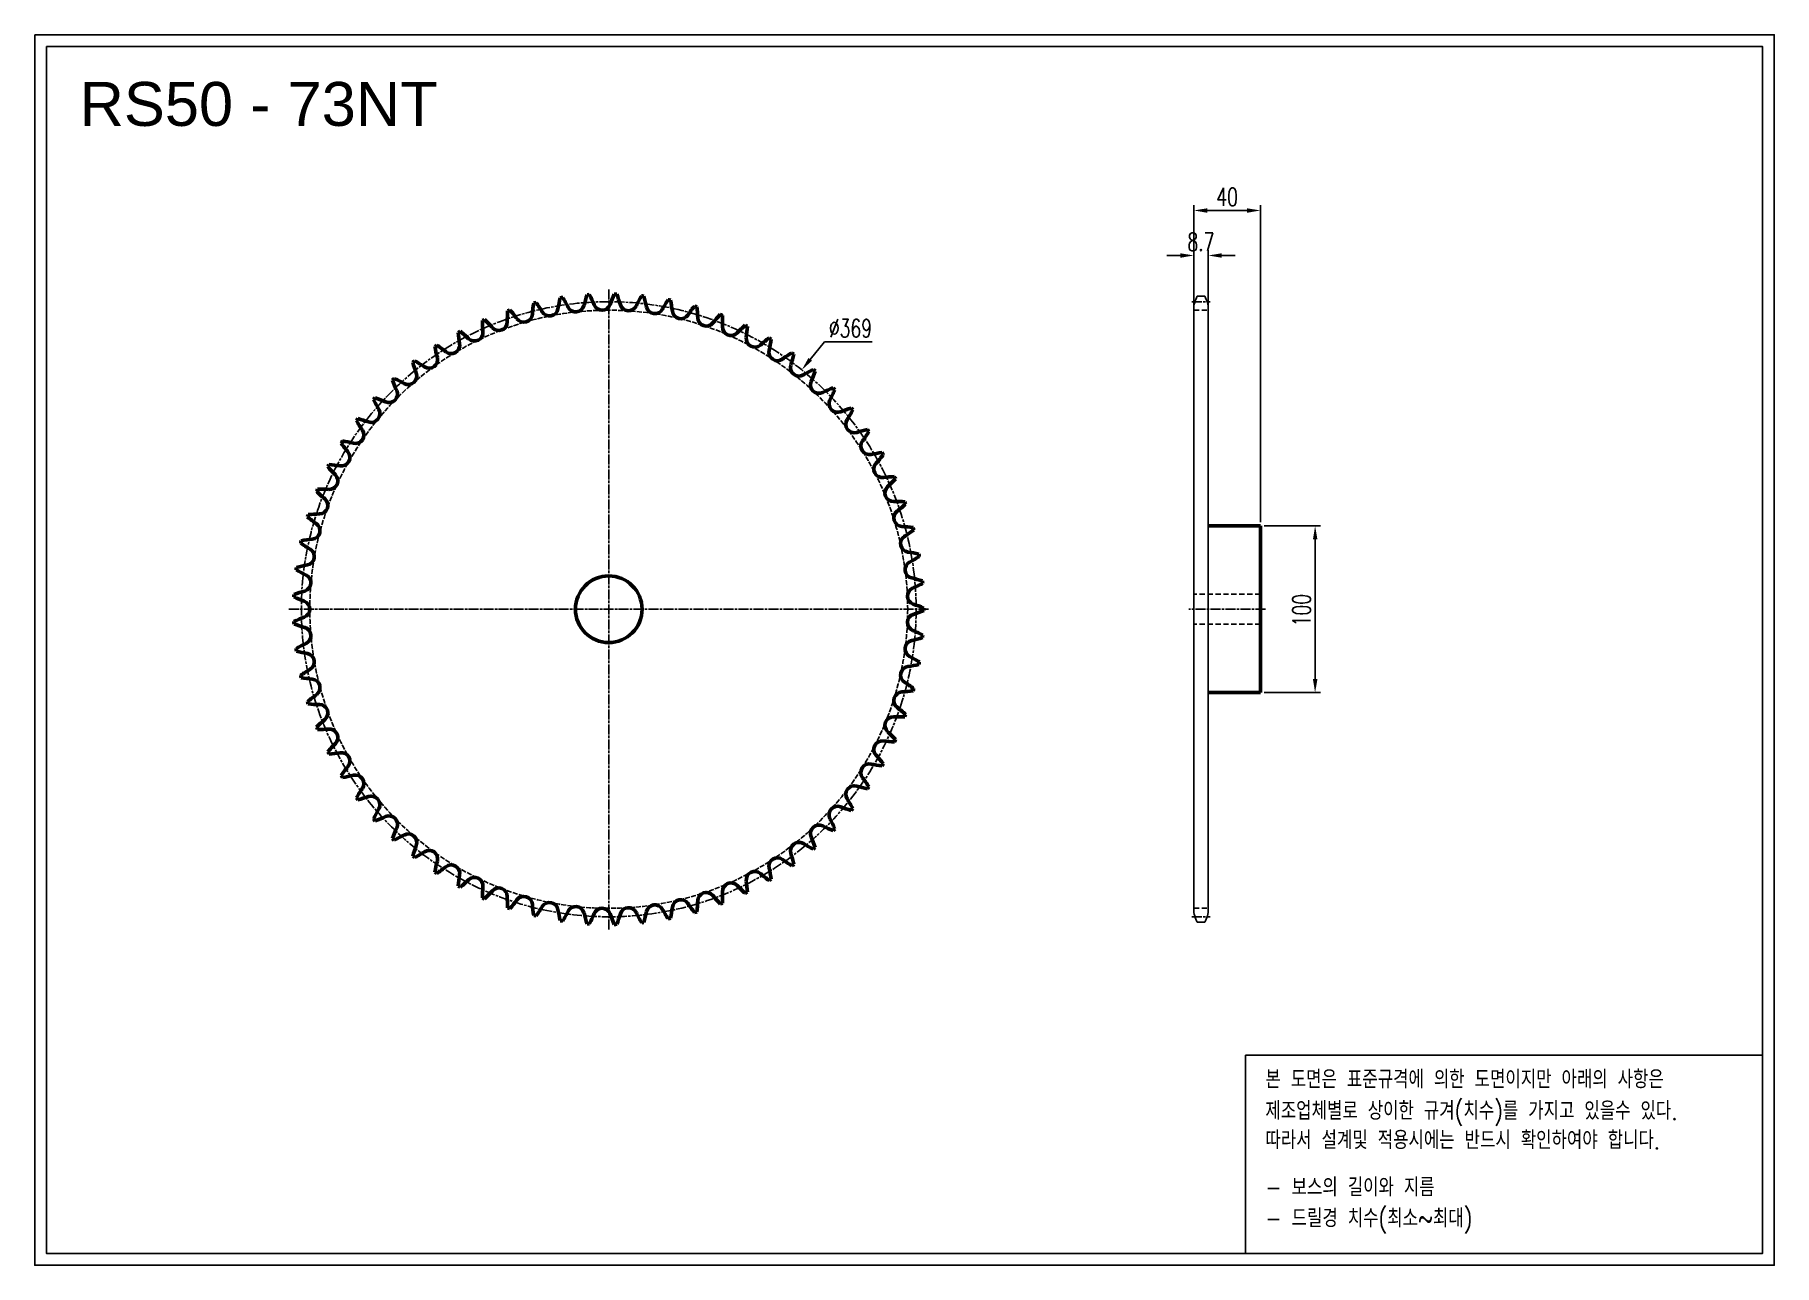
# Model space of a CAD drawing. Header units: millimetres. Extents: x 4335 to 5379, y 3768 to 4507.
import ezdxf

# ---------------------------------------------------------------- set-up
doc = ezdxf.new("R2010")
doc.units = ezdxf.units.MM
for name, pattern in [('AM_ISO02W050', [7.5, 6, -1.5]), ('AM_ISO02W050x2', [3.75, 3, -0.75]), ('AM_ISO08W050', [18, 12, -1.5, 3, -1.5]), ('AM_ISO08W050x2', [9, 6, -0.75, 1.5, -0.75]), ('HIDDEN', [9.525, 6.35, -3.175])]:
    doc.linetypes.add(name, pattern=pattern)
for name, color, linetype, lineweight in [('20', 7, 'Continuous', 50), ('21', 6, 'AM_ISO02W050', 25), ('22', 30, 'AM_ISO08W050', 25), ('23', 40, 'AM_ISO08W050', 25), ('VIS', 7, 'Continuous', 50)]:
    doc.layers.add(name, color=color, linetype=linetype, lineweight=lineweight)
doc.layers.add('HL', color=2, linetype='HIDDEN')
doc.layers.add('S-DIM', color=7, linetype='Continuous')
doc.styles.add('HAN', font='ROMANS.shx', dxfattribs={"width": 0.7, "bigfont": 'whgtxt.shx'})
doc.styles.add('HSG', font='SIMPLEX.shx', dxfattribs={"width": 0.7, "bigfont": 'HSG.shx'})
doc.styles.get("Standard").update_dxf_attribs({"font": 'arial.ttf'})
doc.dimstyles.new('APP23', dxfattribs={"dimscale": 4.5, "dimtxt": 2.4, "dimasz": 1.8, "dimexe": 0.7, "dimexo": 0.5, "dimgap": 0.6, "dimtad": 1, "dimtoh": 1, "dimdec": 1, "dimrnd": 0.01, "dimzin": 9, "dimdsep": 46, "dimtxsty": 'HSG', "dimcen": 0, "dimclrd": 1, "dimclre": 1, "dimclrt": 256, "dimazin": 2, "dimtp": 1, "dimtm": 1, "dimtfac": 0.5, "dimtdec": 1, "dimtix": 1, "dimtofl": 0, "dimtmove": 0, "dimatfit": 3, "dimfxl": 0, "dimtvp": 1, "dimtolj": 2, "dimlwd": -1, "dimlwe": -1, "dimarcsym": 0})

# ---------------------------------------------------------------- blocks, each defined once
blk = doc.blocks.new('*D1')
at = {"layer": 'Defpoints', "color": 0, "transparency": 16777216}
for p in [(4795.1, 4305.6), (4563.4, 4018.5)]:
    blk.add_point(p, dxfattribs=at)
at = {"layer": 'S-DIM', "color": 1, "transparency": 16777216}
for p, q in [((4808.7, 4322.5), (4800.2, 4311.9)), ((4837.3, 4322.5), (4808.7, 4322.5))]:
    blk.add_line(p, q, dxfattribs=at)
blk.add_solid([(4799.1, 4312.8), (4801.2, 4311.1), (4795.1, 4305.6)], dxfattribs=at)
at = {"layer": 'S-DIM', "transparency": 16777216, "insert": (4824.3, 4330.6), "char_height": 10.8, "attachment_point": 5, "style": 'HSG'}
blk.add_mtext('\\A2;∅369', dxfattribs=at)
blk = doc.blocks.new('*D2')
at = {"layer": 'Defpoints', "color": 0, "transparency": 16777216}
for p in [(5039.1, 4374.3), (5030.4, 4341.4), (5039.1, 4341.4)]:
    blk.add_point(p, dxfattribs=at)
at = {"layer": 'S-DIM', "color": 1, "transparency": 16777216}
for p, q in [((5030.4, 4343.7), (5030.4, 4377.4)), ((5039.1, 4343.7), (5039.1, 4377.4)), ((5022.3, 4374.3), (5014.2, 4374.3)), ((5047.2, 4374.3), (5055.3, 4374.3))]:
    blk.add_line(p, q, dxfattribs=at)
for points in [[(5022.3, 4375.6), (5022.3, 4372.9), (5030.4, 4374.3)], [(5047.2, 4375.6), (5047.2, 4372.9), (5039.1, 4374.3)]]:
    blk.add_solid(points, dxfattribs=at)
at = {"layer": 'S-DIM', "transparency": 16777216, "insert": (5034.7, 4382.4), "char_height": 10.8, "attachment_point": 5, "style": 'HSG'}
blk.add_mtext('\\A2;8.7', dxfattribs=at)
blk = doc.blocks.new('*D3')
at = {"layer": 'Defpoints', "color": 0, "transparency": 16777216}
for p in [(5070.4, 4401.3), (5030.4, 4341.4), (5070.4, 4212)]:
    blk.add_point(p, dxfattribs=at)
at = {"layer": 'S-DIM', "color": 1, "transparency": 16777216}
for p, q in [((5030.4, 4343.7), (5030.4, 4404.4)), ((5038.5, 4401.3), (5062.3, 4401.3)), ((5070.4, 4214.3), (5070.4, 4404.4))]:
    blk.add_line(p, q, dxfattribs=at)
for points in [[(5038.5, 4402.6), (5038.5, 4399.9), (5030.4, 4401.3)], [(5062.3, 4402.6), (5062.3, 4399.9), (5070.4, 4401.3)]]:
    blk.add_solid(points, dxfattribs=at)
at = {"layer": 'S-DIM', "transparency": 16777216, "insert": (5050.4, 4409.4), "char_height": 10.8, "attachment_point": 5, "style": 'HSG'}
blk.add_mtext('\\A2;40', dxfattribs=at)
blk = doc.blocks.new('*D4')
at = {"layer": 'Defpoints', "color": 0, "transparency": 16777216}
for p in [(5070.4, 4212), (5070.4, 4112), (5103.2, 4112)]:
    blk.add_point(p, dxfattribs=at)
at = {"layer": 'S-DIM', "color": 1, "transparency": 16777216}
for p, q in [((5072.6, 4212), (5106.4, 4212)), ((5103.2, 4203.9), (5103.2, 4120.1)), ((5072.6, 4112), (5106.4, 4112))]:
    blk.add_line(p, q, dxfattribs=at)
for points in [[(5101.9, 4203.9), (5104.6, 4203.9), (5103.2, 4212)], [(5101.9, 4120.1), (5104.6, 4120.1), (5103.2, 4112)]]:
    blk.add_solid(points, dxfattribs=at)
at = {"layer": 'S-DIM', "transparency": 16777216, "insert": (5095.1, 4161.5), "char_height": 10.8, "attachment_point": 5, "rotation": 90, "style": 'HSG'}
blk.add_mtext('\\A2;100', dxfattribs=at)

msp = doc.modelspace()

# ---------------------------------------------------------------- linework, layer by layer
for p, q in [((5036.94, 4349.84), (5032.49, 4349.84)), ((5030.36, 4162.03), (5030.36, 4341.9)), ((5039.06, 4162.03), (5039.06, 4341.9)), ((5030.36, 4162.03), (5030.36, 3982.16)), ((5039.06, 4162.03), (5039.06, 3982.16)), ((5036.94, 3974.23), (5032.49, 3974.23))]:
    msp.add_line(p, q)
for points in [[(4334.74, 4506.68), (5378.76, 4506.68), (5378.76, 3768.49), (4334.74, 3768.49)], [(4341.77, 4499.65), (5371.73, 4499.65), (5371.73, 3775.52), (4341.77, 3775.52)]]:
    msp.add_lwpolyline(points, close=True)
at = {"color": 6}
msp.add_lwpolyline([(5061.38, 3894.42), (5371.73, 3894.42), (5371.73, 3775.52), (5061.38, 3775.52)], close=True, dxfattribs=at)
for centre, start, end in [((5046.24, 4341.9), 150, 180), ((5023.19, 4341.9), 0, 30), ((5046.24, 3982.16), 180, 210), ((5023.19, 3982.16), 330, 0)]:
    msp.add_arc(centre, 15.87, start, end)
at = {"layer": '20'}
msp.add_circle((4679.23, 4162.03), 20, dxfattribs=at)
for centre, radius, start, end in [((4724.54, 4331.68), 91.44, 171.19641, 175.41096), ((4679.23, 4162.03), 189.09, 103.33869, 103.7846), ((4561.56, 4292.37), 91.44, 31.71233, 35.92688), ((4738.95, 4327.16), 91.44, 166.2649, 170.47945), ((4679.23, 4162.03), 189.09, 98.40718, 98.8531), ((4573.2, 4302), 91.44, 26.78082, 30.99537), ((4659.41, 4345.51), 5.13, 206.78082, 345.54795), ((4752.93, 4321.41), 91.44, 161.33339, 165.54795), ((4679.23, 4162.03), 189.09, 93.47567, 93.92159), ((4585.62, 4310.6), 91.44, 21.84932, 26.06387), ((4675.26, 4346.54), 5.13, 201.84932, 340.61644), ((4766.35, 4314.49), 91.44, 156.40189, 160.61644), ((4679.23, 4162.03), 189.09, 88.54416, 88.99008), ((4598.74, 4318.1), 91.44, 16.91781, 21.13236), ((4691.13, 4346.2), 5.13, 196.91781, 335.68493), ((4779.14, 4306.43), 91.44, 151.47038, 155.68493), ((4679.23, 4162.03), 189.09, 83.61266, 84.05857), ((4612.46, 4324.44), 91.44, 11.9863, 16.20085), ((4706.92, 4344.49), 5.13, 191.9863, 330.75342), ((4791.18, 4297.31), 91.44, 146.53887, 150.75342), ((4679.23, 4162.03), 189.09, 78.68115, 79.12707), ((4626.66, 4329.58), 91.44, 7.05479, 11.26935), ((4802.4, 4287.19), 91.44, 141.60737, 145.82192), ((4679.23, 4162.03), 189.09, 73.74964, 74.19556), ((4641.26, 4333.47), 91.44, 2.12329, 6.33784), ((4679.23, 4162.03), 189.09, 113.2017, 113.64762), ((4694.81, 4336.94), 91.44, 181.05942, 185.27397), ((4540.97, 4270.29), 91.44, 41.57534, 45.78989), ((4613.22, 4334.37), 5.13, 221.57534, 0.34247), ((4709.78, 4334.95), 91.44, 176.12791, 180.34247), ((4679.23, 4162.03), 189.09, 108.27019, 108.71611), ((4550.79, 4281.77), 91.44, 36.64384, 40.85839), ((4628.27, 4339.41), 5.13, 216.64384, 355.41096), ((4643.71, 4343.13), 5.13, 211.71233, 350.47945), ((4722.5, 4341.44), 5.13, 187.05479, 325.82192), ((4737.77, 4337.05), 5.13, 182.12329, 320.89041), ((4812.7, 4276.13), 91.44, 136.67586, 140.89041), ((4679.23, 4162.03), 189.09, 68.81814, 69.26405), ((4656.14, 4336.1), 91.44, 357.19178, 1.40633), ((4679.23, 4162.03), 189.09, 118.13321, 118.57912), ((4679.71, 4337.63), 91.44, 185.99093, 190.20548), ((4532.18, 4258), 91.44, 46.50685, 50.7214), ((4598.64, 4328.06), 5.13, 226.50685, 5.27397), ((4752.59, 4331.37), 5.13, 177.19178, 315.9589), ((4822.01, 4264.24), 91.44, 131.74435, 135.9589), ((4679.23, 4162.03), 189.09, 63.88663, 64.33255), ((4766.88, 4324.44), 5.13, 172.26027, 311.0274), ((4671.19, 4337.44), 91.44, 352.26027, 356.47483), ((4830.27, 4251.59), 91.44, 126.81284, 131.0274), ((4679.23, 4162.03), 189.09, 58.95512, 59.40104), ((4686.3, 4337.49), 91.44, 347.32877, 351.54332), ((4571.4, 4311.8), 5.13, 236.36986, 15.13699), ((4679.23, 4162.03), 189.09, 123.06471, 123.51063), ((4664.62, 4337.02), 91.44, 190.92243, 195.13699), ((4524.47, 4245), 91.44, 51.43836, 55.65291), ((4584.67, 4320.52), 5.13, 231.43836, 10.20548), ((4780.52, 4316.3), 5.13, 167.32877, 306.09589), ((4837.41, 4238.27), 91.44, 121.88134, 126.09589), ((4701.35, 4336.23), 91.44, 342.39726, 346.61181), ((4679.23, 4162.03), 189.09, 54.02362, 54.46953), ((4558.92, 4301.98), 5.13, 241.30137, 20.06849), ((4679.23, 4162.03), 189.09, 127.99622, 128.44214), ((4649.63, 4335.11), 91.44, 195.85394, 200.06849), ((4517.91, 4231.39), 91.44, 56.36986, 60.58442), ((4793.4, 4307.02), 5.13, 162.39726, 301.16438), ((4843.38, 4224.39), 91.44, 116.94983, 121.16438), ((4716.25, 4333.68), 91.44, 337.46575, 341.68031), ((4679.23, 4162.03), 189.09, 49.09211, 49.53803), ((4547.34, 4291.12), 5.13, 246.23288, 25), ((4679.23, 4162.03), 189.09, 132.92773, 133.37364), ((4634.86, 4331.93), 91.44, 200.78545, 205), ((4512.55, 4217.27), 91.44, 61.30137, 65.51592), ((4805.44, 4296.67), 5.13, 157.46575, 296.23288), ((4848.13, 4210.05), 91.44, 112.01832, 116.23288), ((4730.87, 4329.86), 91.44, 332.53425, 336.7488), ((4679.23, 4162.03), 189.09, 44.1606, 44.60652), ((4536.73, 4279.3), 5.13, 251.16438, 29.93151), ((4679.23, 4162.03), 189.09, 137.85923, 138.30515), ((4620.42, 4327.49), 91.44, 205.71695, 209.93151), ((4508.42, 4202.74), 91.44, 66.23288, 70.44743), ((4816.55, 4285.32), 5.13, 152.53425, 291.30137), ((4851.63, 4195.35), 91.44, 107.08682, 111.30137), ((4745.1, 4324.8), 91.44, 327.60274, 331.81729), ((4679.23, 4162.03), 189.09, 39.2291, 39.67501), ((4679.23, 4162.03), 189.09, 142.79074, 143.23666), ((4606.41, 4321.82), 91.44, 210.64846, 214.86301), ((4505.55, 4187.9), 91.44, 71.16438, 75.37894), ((4826.64, 4273.06), 5.13, 147.60274, 286.36986), ((4679.23, 4162.03), 189.09, 147.72225, 148.16816), ((4592.95, 4314.97), 91.44, 215.57997, 219.79452), ((4503.97, 4172.88), 91.44, 76.09589, 80.31044), ((4527.17, 4266.62), 5.13, 256.09589, 34.86301), ((4853.86, 4180.41), 91.44, 102.15531, 106.36986), ((4835.64, 4259.98), 5.13, 142.67123, 281.43836), ((4758.85, 4318.54), 91.44, 322.67123, 326.88579), ((4679.23, 4162.03), 189.09, 34.29759, 34.74351), ((4518.75, 4253.16), 5.13, 261.0274, 39.79452), ((4854.79, 4165.33), 91.44, 97.2238, 101.43836), ((4843.48, 4246.17), 5.13, 137.73973, 276.50685), ((4772.01, 4311.11), 91.44, 317.73973, 321.95428), ((4679.23, 4162.03), 189.09, 29.36608, 29.812), ((4679.23, 4162.03), 189.09, 152.65375, 153.09967), ((4580.12, 4306.98), 91.44, 220.51148, 224.72603), ((4511.51, 4239.03), 5.13, 265.9589, 44.72603), ((4503.69, 4157.77), 91.44, 81.0274, 85.24195), ((4854.42, 4150.22), 91.44, 92.2923, 96.50685), ((4784.48, 4302.59), 91.44, 312.80822, 317.02277), ((4679.23, 4162.03), 189.09, 24.43458, 24.88049), ((4679.23, 4162.03), 189.09, 157.58526, 158.03118), ((4568.02, 4297.93), 91.44, 225.44298, 229.65753), ((4504.7, 4142.69), 91.44, 85.9589, 90.17346), ((4850.11, 4231.74), 5.13, 132.80822, 271.57534), ((4679.23, 4162.03), 189.09, 162.51677, 162.96268), ((4507.01, 4127.76), 91.44, 90.89041, 95.10496), ((4505.51, 4224.32), 5.13, 270.89041, 49.65753), ((4852.76, 4135.2), 91.44, 87.36079, 91.57534), ((4855.47, 4216.79), 5.13, 127.87671, 266.64384), ((4796.17, 4293.02), 91.44, 307.87671, 312.09126), ((4679.23, 4162.03), 189.09, 19.50307, 19.94899), ((4556.75, 4287.86), 91.44, 230.37449, 234.58904), ((4500.8, 4209.16), 5.13, 275.82192, 54.58904), ((4849.81, 4120.39), 91.44, 82.42928, 86.64384), ((4807, 4282.48), 91.44, 302.94521, 307.15976), ((4679.23, 4162.03), 189.09, 14.57156, 15.01748), ((4679.23, 4162.03), 189.09, 167.44827, 167.89419), ((4546.39, 4276.87), 91.44, 235.306, 239.52055), ((4510.59, 4113.09), 91.44, 95.82192, 100.03647), ((4497.41, 4193.64), 5.13, 280.75342, 59.52055), ((4859.52, 4201.44), 5.13, 122.94521, 261.71233), ((4679.23, 4162.03), 189.09, 172.37978, 172.8257), ((4515.43, 4098.77), 91.44, 100.75342, 104.96798), ((4862.24, 4185.79), 5.13, 118.0137, 256.78082), ((4845.6, 4105.88), 91.44, 77.49778, 81.71233), ((4816.88, 4271.05), 91.44, 298.0137, 302.22825), ((4679.23, 4162.03), 189.09, 9.64006, 10.08597), ((4537.01, 4265.03), 91.44, 240.2375, 244.45205), ((4495.36, 4177.9), 5.13, 285.68493, 64.45205), ((4840.16, 4091.78), 91.44, 72.56627, 76.78082), ((4825.74, 4258.81), 91.44, 293.08219, 297.29674), ((4679.23, 4162.03), 189.09, 4.70855, 5.15447), ((4679.23, 4162.03), 189.09, 177.31129, 177.75721), ((4528.68, 4252.42), 91.44, 245.16901, 249.38356), ((4521.47, 4084.92), 91.44, 105.68493, 109.89948), ((4494.68, 4162.03), 5.13, 290.61644, 69.38356), ((4863.61, 4169.97), 5.13, 113.08219, 251.84932), ((4528.68, 4071.65), 91.44, 110.61644, 114.83099), ((4863.61, 4154.09), 5.13, 108.15068, 246.91781), ((4833.52, 4078.21), 91.44, 67.63476, 71.84932), ((4833.52, 4245.86), 91.44, 288.15068, 292.36524), ((4679.23, 4162.03), 189.09, 359.77704, 0.22296), ((4679.23, 4162.03), 189.09, 182.24279, 182.68871), ((4521.47, 4239.14), 91.44, 250.10052, 254.31507), ((4495.36, 4146.17), 5.13, 295.54795, 74.31507), ((4840.16, 4232.28), 91.44, 283.21918, 287.43373), ((4825.74, 4065.25), 91.44, 62.70326, 66.91781), ((4679.23, 4162.03), 189.09, 354.84553, 355.29145), ((4537.01, 4059.04), 91.44, 115.54795, 119.7625), ((4679.23, 4162.03), 189.09, 187.1743, 187.62022), ((4515.43, 4225.3), 91.44, 255.03202, 259.24658), ((4497.41, 4130.42), 5.13, 300.47945, 79.24658), ((4862.24, 4138.27), 5.13, 103.21918, 241.9863), ((4546.39, 4047.2), 91.44, 120.47945, 124.694), ((4859.52, 4122.63), 5.13, 98.28767, 237.05479), ((4845.6, 4218.19), 91.44, 278.28767, 282.50222), ((4816.88, 4053.02), 91.44, 57.77175, 61.9863), ((4679.23, 4162.03), 189.09, 349.91403, 350.35994), ((4679.23, 4162.03), 189.09, 192.10581, 192.55173), ((4510.59, 4210.98), 91.44, 259.96353, 264.17808), ((4500.8, 4114.91), 5.13, 305.41096, 84.17808), ((4807, 4041.59), 91.44, 52.84024, 57.05479), ((4679.23, 4162.03), 189.09, 344.98252, 345.42844), ((4556.75, 4036.2), 91.44, 125.41096, 129.62551), ((4679.23, 4162.03), 189.09, 197.03732, 197.48323), ((4507.01, 4196.3), 91.44, 264.89504, 269.10959), ((4505.51, 4099.74), 5.13, 310.34247, 89.10959), ((4855.47, 4107.28), 5.13, 93.35616, 232.12329), ((4796.17, 4031.05), 91.44, 47.90874, 52.12329), ((4849.81, 4203.68), 91.44, 273.35616, 277.57072), ((4568.02, 4026.14), 91.44, 130.34247, 134.55702), ((4850.11, 4092.33), 5.13, 88.42466, 227.19178), ((4852.76, 4188.86), 91.44, 268.42466, 272.63921), ((4679.23, 4162.03), 189.09, 340.05101, 340.49693), ((4679.23, 4162.03), 189.09, 201.96882, 202.41474), ((4504.7, 4181.37), 91.44, 269.82654, 274.0411), ((4511.51, 4085.04), 5.13, 315.27397, 94.0411), ((4843.48, 4077.9), 5.13, 83.49315, 222.26027), ((4854.42, 4173.84), 91.44, 263.49315, 267.7077), ((4784.48, 4021.48), 91.44, 42.97723, 47.19178), ((4679.23, 4162.03), 189.09, 335.11951, 335.56542), ((4580.12, 4017.08), 91.44, 135.27397, 139.48852), ((4679.23, 4162.03), 189.09, 206.90033, 207.34625), ((4503.69, 4166.3), 91.44, 274.75805, 278.9726), ((4518.75, 4070.91), 5.13, 320.20548, 98.9726), ((4772.01, 4012.95), 91.44, 38.04572, 42.26027), ((4592.95, 4009.1), 91.44, 140.20548, 144.42003), ((4679.23, 4162.03), 189.09, 211.83184, 212.27775), ((4503.97, 4151.19), 91.44, 279.68956, 283.90411), ((4527.17, 4057.45), 5.13, 325.13699, 103.90411), ((4835.64, 4064.09), 5.13, 78.56164, 217.32877), ((4854.79, 4158.74), 91.44, 258.56164, 262.7762), ((4679.23, 4162.03), 189.09, 330.188, 330.63392), ((4606.41, 4002.25), 91.44, 145.13699, 149.35154), ((4826.64, 4051), 5.13, 73.63014, 212.39726), ((4853.86, 4143.66), 91.44, 253.63014, 257.84469), ((4758.85, 4005.53), 91.44, 33.11421, 37.32877), ((4679.23, 4162.03), 189.09, 325.25649, 325.70241), ((4679.23, 4162.03), 189.09, 216.76334, 217.20926), ((4505.55, 4136.16), 91.44, 284.62106, 288.83562), ((4536.73, 4044.77), 5.13, 330.06849, 108.83562), ((4620.42, 3996.58), 91.44, 150.06849, 154.28305), ((4816.55, 4038.74), 5.13, 68.69863, 207.46575), ((4851.63, 4128.72), 91.44, 248.69863, 252.91318), ((4745.1, 3999.26), 91.44, 28.18271, 32.39726), ((4679.23, 4162.03), 189.09, 320.32499, 320.7709), ((4679.23, 4162.03), 189.09, 221.69485, 222.14077), ((4508.42, 4121.33), 91.44, 289.55257, 293.76712), ((4547.34, 4032.95), 5.13, 335, 113.76712), ((4634.86, 3992.14), 91.44, 155, 159.21455), ((4805.44, 4027.39), 5.13, 63.76712, 202.53425), ((4848.13, 4114.02), 91.44, 243.76712, 247.98168), ((4730.87, 3994.2), 91.44, 23.2512, 27.46575), ((4679.23, 4162.03), 189.09, 315.39348, 315.8394), ((4679.23, 4162.03), 189.09, 226.62636, 227.07227), ((4512.55, 4106.8), 91.44, 294.48408, 298.69863), ((4558.92, 4022.09), 5.13, 339.93151, 118.69863), ((4649.63, 3988.95), 91.44, 159.93151, 164.14606), ((4793.4, 4017.04), 5.13, 58.83562, 197.60274), ((4843.38, 4099.68), 91.44, 238.83562, 243.05017), ((4716.25, 3990.39), 91.44, 18.31969, 22.53425), ((4679.23, 4162.03), 189.09, 231.55786, 232.00378), ((4517.91, 4092.67), 91.44, 299.41558, 303.63014), ((4571.4, 4012.26), 5.13, 344.86301, 123.63014), ((4664.62, 3987.05), 91.44, 164.86301, 169.07757), ((4780.52, 4007.76), 5.13, 53.90411, 192.67123), ((4837.41, 4085.8), 91.44, 233.90411, 238.11866), ((4701.35, 3987.84), 91.44, 13.38819, 17.60274), ((4679.23, 4162.03), 189.09, 310.46197, 310.90789), ((4679.23, 4162.03), 189.09, 236.48937, 236.93529), ((4524.47, 4079.06), 91.44, 304.34709, 308.56164), ((4584.67, 4003.55), 5.13, 349.79452, 128.56164), ((4679.71, 3986.44), 91.44, 169.79452, 174.00907), ((4532.18, 4066.07), 91.44, 309.2786, 313.49315), ((4598.64, 3996.01), 5.13, 354.72603, 133.49315), ((4766.88, 3999.63), 5.13, 48.9726, 187.73973), ((4671.19, 3986.62), 91.44, 3.52517, 7.73973), ((4830.27, 4072.48), 91.44, 228.9726, 233.18716), ((4679.23, 4162.03), 189.09, 300.59896, 301.04488), ((4686.3, 3986.58), 91.44, 8.45668, 12.67123), ((4679.23, 4162.03), 189.09, 305.53047, 305.97638), ((4679.23, 4162.03), 189.09, 241.42088, 241.86679), ((4694.81, 3987.13), 91.44, 174.72603, 178.94058), ((4679.23, 4162.03), 189.09, 246.35238, 246.7983), ((4540.97, 4053.78), 91.44, 314.21011, 318.42466), ((4613.22, 3989.69), 5.13, 359.65753, 138.42466), ((4709.78, 3989.12), 91.44, 179.65753, 183.87209), ((4628.27, 3984.66), 5.13, 4.58904, 143.35616), ((4737.77, 3987.01), 5.13, 39.10959, 177.87671), ((4812.7, 4047.93), 91.44, 219.10959, 223.32414), ((4752.59, 3992.69), 5.13, 44.0411, 182.80822), ((4656.14, 3987.96), 91.44, 358.59367, 2.80822), ((4822.01, 4059.83), 91.44, 224.0411, 228.25565), ((4679.23, 4162.03), 189.09, 295.66745, 296.11337), ((4679.23, 4162.03), 189.09, 251.28389, 251.72981), ((4550.79, 4042.3), 91.44, 319.14161, 323.35616), ((4724.54, 3992.38), 91.44, 184.58904, 188.80359), ((4679.23, 4162.03), 189.09, 256.2154, 256.66131), ((4561.56, 4031.7), 91.44, 324.07312, 328.28767), ((4643.71, 3980.93), 5.13, 9.52055, 148.28767), ((4738.95, 3996.91), 91.44, 189.52055, 193.7351), ((4573.2, 4022.06), 91.44, 329.00463, 333.21918), ((4659.41, 3978.55), 5.13, 14.45205, 153.21918), ((4752.93, 4002.65), 91.44, 194.45205, 198.66661), ((4585.62, 4013.47), 91.44, 333.93613, 338.15068), ((4675.26, 3977.53), 5.13, 19.38356, 158.15068), ((4766.35, 4009.58), 91.44, 199.38356, 203.59811), ((4598.74, 4005.97), 91.44, 338.86764, 343.08219), ((4691.13, 3977.87), 5.13, 24.31507, 163.08219), ((4779.14, 4017.63), 91.44, 204.31507, 208.52962), ((4612.46, 3999.63), 91.44, 343.79915, 348.0137), ((4706.92, 3979.57), 5.13, 29.24658, 168.0137), ((4791.18, 4026.76), 91.44, 209.24658, 213.46113), ((4626.66, 3994.49), 91.44, 348.73065, 352.94521), ((4722.5, 3982.63), 5.13, 34.17808, 172.94521), ((4802.4, 4036.88), 91.44, 214.17808, 218.39263), ((4679.23, 4162.03), 189.09, 285.80444, 286.25036), ((4641.26, 3990.59), 91.44, 353.66216, 357.87671), ((4679.23, 4162.03), 189.09, 290.73595, 291.18186), ((4679.23, 4162.03), 189.09, 261.1469, 261.59282), ((4679.23, 4162.03), 189.09, 266.07841, 266.52433), ((4679.23, 4162.03), 189.09, 271.00992, 271.45584), ((4679.23, 4162.03), 189.09, 275.94143, 276.38734), ((4679.23, 4162.03), 189.09, 280.87293, 281.31885)]:
    msp.add_arc(centre, radius, start, end, dxfattribs=at)
at = {"layer": '21', "linetype": 'AM_ISO02W050x2'}
msp.add_circle((4679.23, 4162.03), 179.42, dxfattribs=at)
at = {"layer": '22', "linetype": 'AM_ISO08W050x2'}
for p, q in [((5029.19, 4346.53), (5040.24, 4346.53)), ((5073.39, 4162.03), (5027.34, 4162.03)), ((5029.19, 3977.54), (5040.24, 3977.54))]:
    msp.add_line(p, q, dxfattribs=at)
msp.add_circle((4679.23, 4162.03), 184.5, dxfattribs=at)
at = {"layer": '23', "linetype": 'AM_ISO08W050x2'}
for p, q in [((4679.23, 3969.94), (4679.23, 4354.12)), ((4487.14, 4162.03), (4871.32, 4162.03))]:
    msp.add_line(p, q, dxfattribs=at)
at = {"layer": 'HL', "ltscale": 0.5}
for p, q in [((5030.36, 4341.45), (5039.06, 4341.45)), ((5070.36, 4171.03), (5030.36, 4171.03)), ((5070.36, 4153.03), (5030.36, 4153.03)), ((5030.36, 3982.62), (5039.06, 3982.62))]:
    msp.add_line(p, q, dxfattribs=at)
at = {"layer": 'VIS'}
for p, q in [((5070.36, 4212.03), (5039.06, 4212.03)), ((5070.36, 4212.03), (5070.36, 4112.03)), ((5070.36, 4112.03), (5039.06, 4112.03))]:
    msp.add_line(p, q, dxfattribs=at)

# ---------------------------------------------------------------- texts
msp.add_text('RS50 - 73NT', height=26.364).set_placement((4361.63, 4452.02))
at = {"color": 6, "style": 'HAN', "width": 0.8}
for s, p in [('본 도면은 표준규격에 의한 도면이지만 아래의 사항은', (5073.38, 3874.6)), ('제조업체별로 상이한 규겨(치수)를 가지고 있을수 있다.', (5073.38, 3855.69)), ('따라서 설계및 적용시에는 반드시 확인하여야 합니다.', (5073.38, 3838.12)), ('- 보스의 길이와 지름', (5073.38, 3809.83)), ('- 드릴경 치수(최소~최대)', (5073.38, 3791.24))]:
    msp.add_text(s, height=10.912, dxfattribs=at).set_placement(p)

# ---------------------------------------------------------------- dimensions: what is measured, and where the dimension line sits
at = {"layer": 'S-DIM'}
dim = msp.add_linear_dim(base=(5070.36, 4401.26), p1=(5030.36, 4341.45), p2=(5070.36, 4212.03), dimstyle='APP23', dxfattribs=at)
dim.commit()
dim.dimension.update_dxf_attribs({"geometry": '*D3', "text_midpoint": (5050.36, 4409.36)})
dim = msp.add_linear_dim(base=(5039.06, 4374.26), p1=(5030.36, 4341.45), p2=(5039.06, 4341.45), dimstyle='APP23', dxfattribs=at)
dim.commit()
dim.dimension.update_dxf_attribs({"geometry": '*D2', "text_midpoint": (5034.71, 4374.26), "dimtype": 128})
at = {"layer": 'S-DIM', "color": 3}
dim = msp.add_diameter_dim_2p(p1=(4563.37, 4018.45), p2=(4795.09, 4305.62), dimstyle='APP23', dxfattribs=at)
dim.commit()
dim.dimension.update_dxf_attribs({"geometry": '*D1', "text_midpoint": (4824.34, 4322.46), "dimtype": 131})
at = {"layer": 'S-DIM'}
dim = msp.add_linear_dim(base=(5103.21, 4112.03), p1=(5070.36, 4212.03), p2=(5070.36, 4112.03), angle=90, dimstyle='APP23', dxfattribs=at)
dim.commit()
dim.dimension.update_dxf_attribs({"geometry": '*D4', "text_midpoint": (5103.21, 4161.46), "dimtype": 128})

doc.saveas('drawing.dxf')
